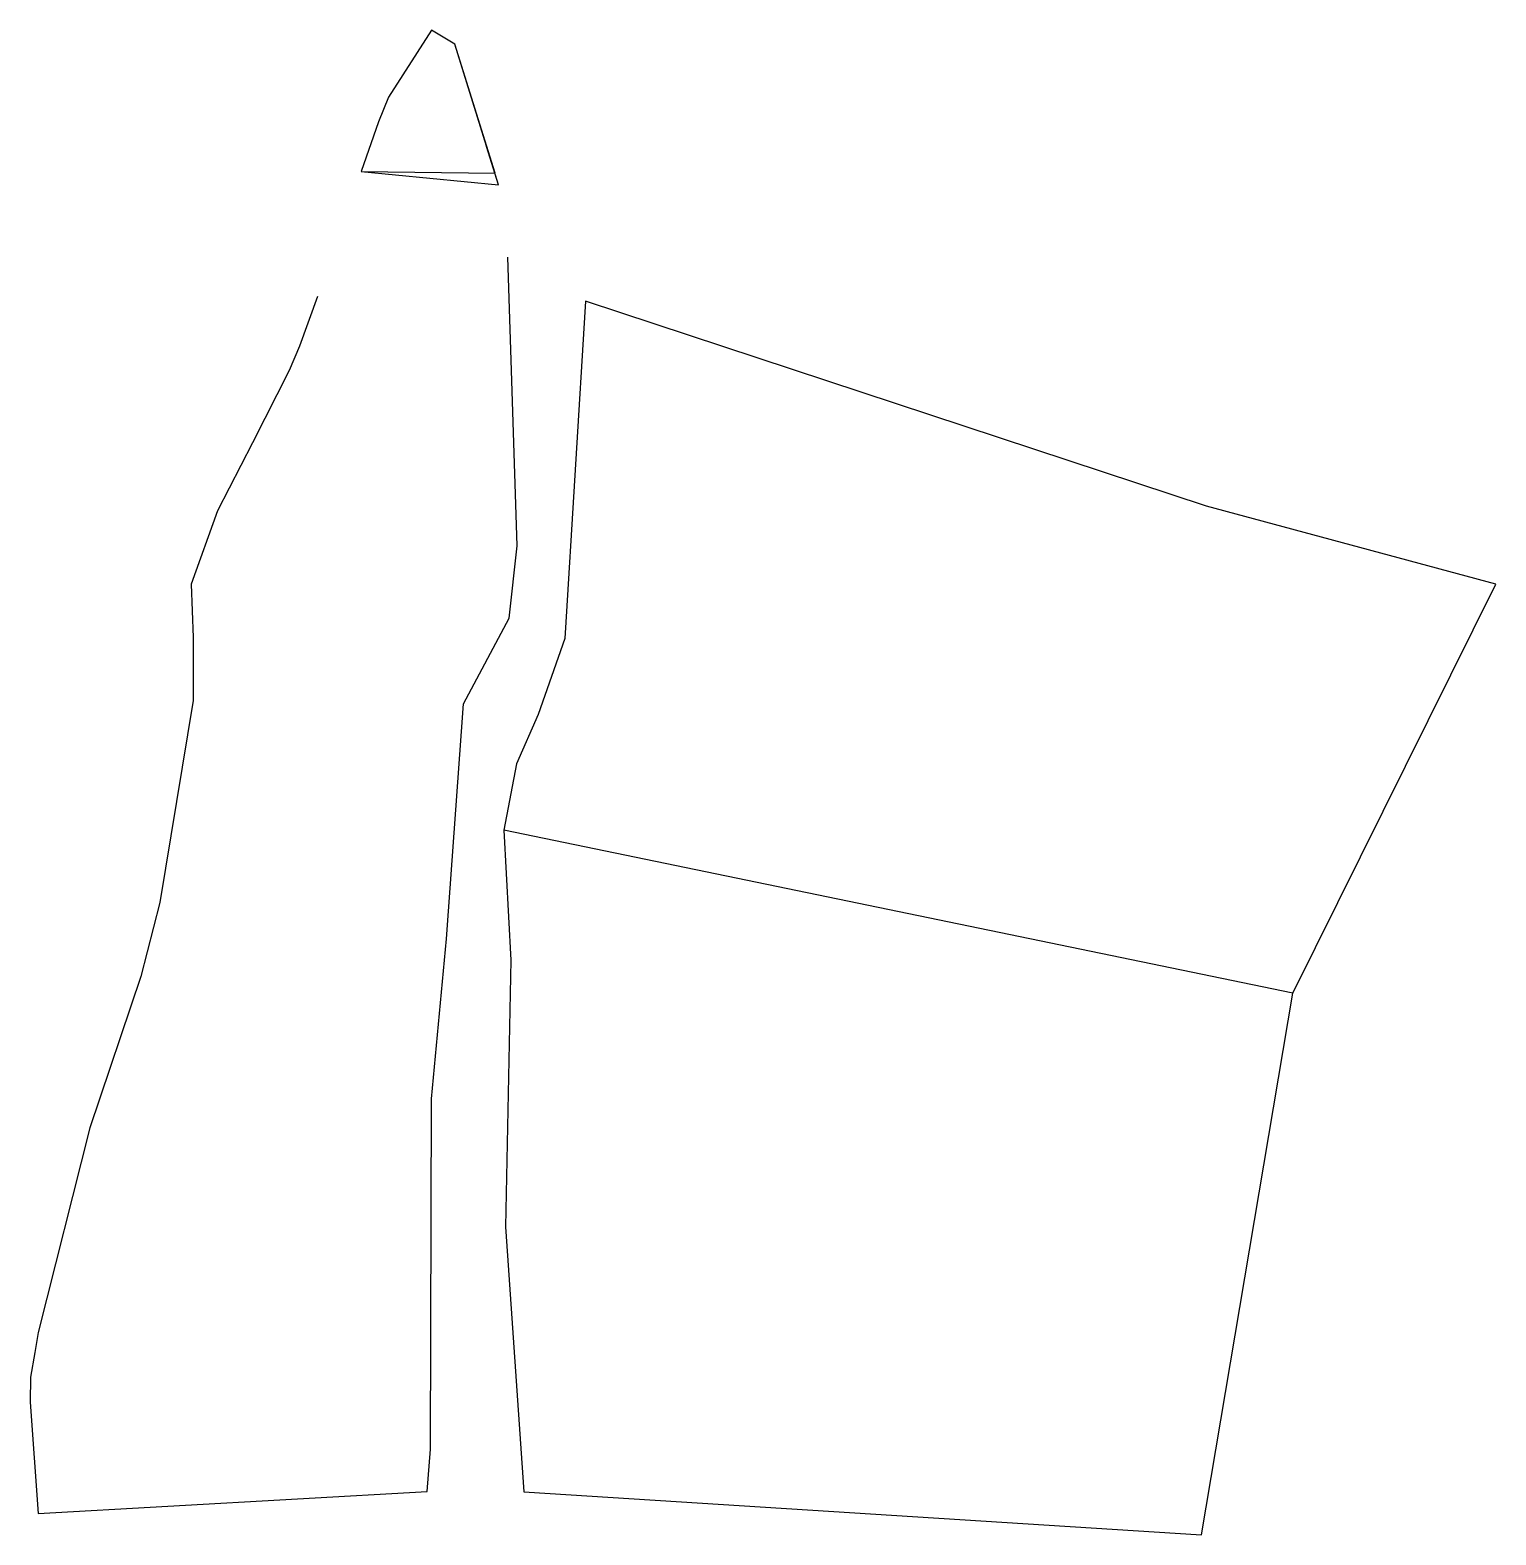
# Model space of a CAD drawing. Header units: millimetres. Extents: x 602644 to 602780, y 1318299 to 1318440.
import ezdxf

# ---------------------------------------------------------------- set-up
doc = ezdxf.new("R2010")
doc.units = ezdxf.units.MM

msp = doc.modelspace()

# ---------------------------------------------------------------- linework, layer by layer
at = {"color": 2}
for points, elevation in [([(602681.05, 1318439.59), (602677.03, 1318433.32), (602676.1, 1318431.02), (602674.48, 1318426.37)], 95.95), ([(602687.31, 1318425.14), (602683.24, 1318438.28), (602681.05, 1318439.59)], 95.95), ([(602674.48, 1318426.37), (602687.31, 1318425.14)], 95.95), ([(602670.4, 1318414.72), (602668.72, 1318410.07), (602667.76, 1318407.8), (602664.31, 1318401.03), (602661.06, 1318394.68), (602658.6, 1318387.84), (602658.77, 1318382.85), (602658.78, 1318376.98), (602655.68, 1318358.11), (602653.89, 1318351.19), (602649.12, 1318337.05), (602644.31, 1318317.93), (602644, 1318316.05), (602643.59, 1318313.75), (602643.54, 1318311.44), (602644.3, 1318301.04), (602680.64, 1318303.08), (602680.96, 1318307.05), (602681.04, 1318339.76), (602682.45, 1318354.72), (602684.04, 1318376.67), (602688.3, 1318384.66), (602689.05, 1318391.42), (602688.18, 1318418.37)], 95.95), ([(602670.4, 1318414.72), (602668.72, 1318410.07), (602667.76, 1318407.8), (602664.31, 1318401.03), (602661.06, 1318394.68), (602658.6, 1318387.84), (602658.77, 1318382.85), (602658.78, 1318376.98), (602655.68, 1318358.11), (602653.89, 1318351.19), (602649.12, 1318337.05), (602644.31, 1318317.93), (602644, 1318316.05), (602643.59, 1318313.75), (602643.54, 1318311.44), (602644.3, 1318301.04), (602680.64, 1318303.08), (602680.96, 1318307.05), (602681.04, 1318339.76), (602682.45, 1318354.72), (602684.04, 1318376.67), (602688.3, 1318384.66), (602689.05, 1318391.42), (602688.18, 1318418.37)], 95.95), ([(602695.45, 1318414.27), (602693.51, 1318382.77), (602691.01, 1318375.66), (602689, 1318371.05), (602687.81, 1318364.85), (602688.46, 1318352.72), (602687.97, 1318327.81), (602689.66, 1318303.04), (602752.98, 1318299.03), (602761.53, 1318349.64), (602780.49, 1318387.85), (602753.45, 1318395.12), (602695.45, 1318414.27)], 91.66), ([(602695.45, 1318414.27), (602693.51, 1318382.77), (602691.01, 1318375.66), (602689, 1318371.05), (602687.81, 1318364.85), (602688.46, 1318352.72), (602687.97, 1318327.81), (602689.66, 1318303.04), (602752.98, 1318299.03), (602761.53, 1318349.64), (602780.49, 1318387.85), (602753.45, 1318395.12), (602695.45, 1318414.27)], 91.66), ([(602761.53, 1318349.64), (602687.81, 1318364.85)], 70.42), ([(602761.53, 1318349.64), (602687.81, 1318364.85)], 70.42)]:
    msp.add_lwpolyline(points, dxfattribs=dict(at, elevation=elevation))
at = {"color": 2, "elevation": 95.95}
msp.add_lwpolyline([(602674.48, 1318426.37), (602686.98, 1318426.22), (602683.24, 1318438.28), (602681.05, 1318439.59), (602677.03, 1318433.32), (602676.1, 1318431.02)], close=True, dxfattribs=at)
at = {"elevation": 95.95}
msp.add_lwpolyline([(602687.31, 1318425.14), (602686.2, 1318428.71)], dxfattribs=at)

doc.saveas('drawing.dxf')
